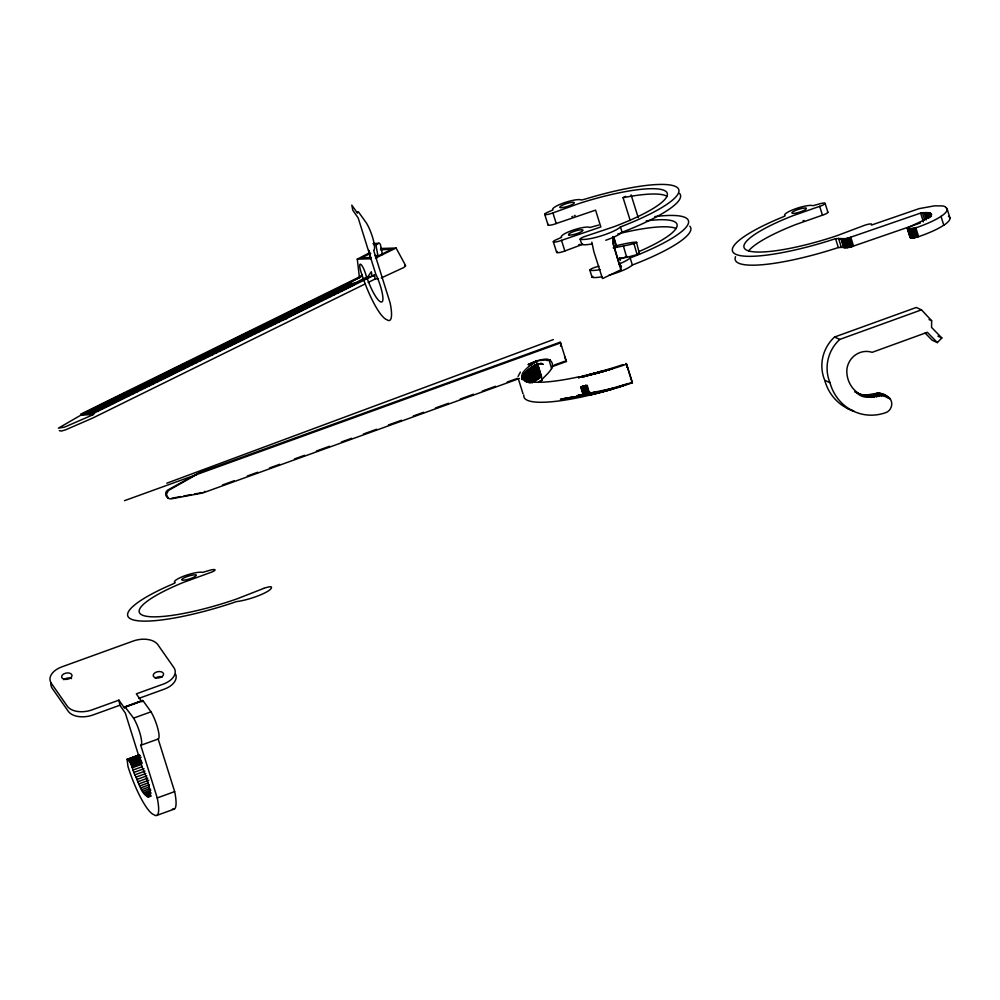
<?xml version="1.0" encoding="UTF-8"?>
<svg xmlns="http://www.w3.org/2000/svg" width="1000" height="1000" viewBox="0 0 1000 1000"><rect width="100%" height="100%" fill="white"/><g stroke="black" fill="none" stroke-linecap="round" stroke-linejoin="round"><path stroke-width="1.5" d="M523.475 379.425L522.112 379.575M591.838 242.113L593.825 251.5L602.413 278.387M612.825 236.55L612.812 243L620.862 269.8L621.337 265.8M620.05 263.15L619.763 265.738L613.538 244.387L614.125 239.213L616.188 246.287M142.4 700.55L124.987 706.85L124.525 708.162L118.925 700.15L92.037 709.875A19.238 11.6 -10.5 0 1 67.312 706.2L51.312 683.288A19.238 11.6 -10.5 0 1 61.962 666.825L133.162 641.062A19.238 11.6 -10.5 0 1 157.887 644.737L173.888 667.65A19.238 11.6 -10.5 0 1 163.238 684.125L136.337 693.85L141.938 701.862L142.988 700.638L150.988 711.825A16.45 3.462 70.1 0 1 157.787 728.5A16.45 3.462 70.1 0 1 158.162 739.025L174.65 791.625A37.538 7.9 70.1 0 1 172.413 809.038M827.887 212.237L825.113 203.388A6.05 1.2 -17.4 0 0 819 204.037L813 205.7A15.15 3 -17.4 0 0 795.1 208.925A15.15 3 -17.4 0 0 785.15 215.775L782.938 216.938A96.287 19.038 -17.4 0 0 735.85 254.312A96.287 19.038 -17.4 0 0 832.625 239.638C838.5 236.975 844.9 240.45 850.763 237.175L920.625 213.075C958.612 210.613 882.4 234.35 916.625 227.537M59.35 430.637L61.4 431.062L65.625 429.825L92.55 418.125L365.363 283.825M382.5 254.675L380.337 244.1L379.075 243.225L376.575 244.45L376.125 246.175L377.9 255.487L377.1 257.875M524.65 380.887L523.812 378L522.5 378.212M518.075 376.475L520.363 372.088M138.875 754.987L127.1 759.3L127.963 766.475A44.938 9.463 70.1 0 0 140.738 797.775A46.625 9.812 70.1 0 0 153.912 814.7A37.538 7.9 70.1 0 0 157.238 797.925L140.75 745.312A16.45 3.462 70.1 0 0 140.375 734.8A16.45 3.462 70.1 0 0 133.575 718.125L124.987 706.85M99.9 408.612L92.325 409.038L91.225 411.125L98.8 410.7L99.9 408.612L101.337 409.45M103.825 406.675L96.237 407.113L95.15 409.2L102.725 408.762L103.825 406.675L105.262 407.512M106.938 403.387L108.038 401.3L115.1 401.125M110.862 401.463L111.95 399.375L119.537 398.938L111.438 399.625M126.575 393.725L127.662 391.637L135.25 391.213L136.688 392.038M135.25 391.213L134.15 393.288L131.125 393.462M142.287 385.988L143.387 383.9L150.963 383.475L152.4 384.312L149.375 384.475M146.2 384.062L147.3 381.975L154.887 381.538L156.325 382.375M166.675 375.737L159.1 376.163L158 378.25L165.575 377.825L166.675 375.737L168.1 376.575M161.925 376.325L163.012 374.237L170.6 373.8L172.037 374.637M177.638 368.587L178.725 366.5L186.312 366.075L187.75 366.912M193.35 360.85L194.438 358.762L202.025 358.338L203.463 359.175M197.262 358.925L198.363 356.838L205.95 356.4L207.387 357.238L202.838 357.5M202.025 358.338L200.925 360.425L197.9 360.588M204.85 358.488L205.95 356.4M209.062 353.113L210.162 351.025L217.738 350.6L219.163 351.45M221.663 348.675L214.075 349.1L212.975 351.188L220.562 350.75L221.663 348.675L223.1 349.5M217.738 350.6L216.637 352.688L205.725 353.212L205.125 355.05M228.7 343.45L229.788 341.362L237.375 340.938L238.812 341.775M237.375 340.938L236.275 343.025L225.362 343.55L224.75 345.387M244.412 335.712L245.5 333.625L253.088 333.2L254.525 334.038M253.088 333.2L251.988 335.288L248.962 335.462M260.125 327.975L261.212 325.9L268.8 325.462L270.225 326.312L267.188 326.475M264.037 326.05L265.138 323.963L272.725 323.537L274.163 324.375L271.125 324.538M267.7 327.55L268.8 325.462M271.625 325.625L272.725 323.537M279.762 318.312L280.85 316.225L288.438 315.8L289.875 316.637M295.475 310.575L296.562 308.488L304.15 308.062L305.587 308.9M311.188 302.85L312.275 300.763L319.862 300.325L321.287 301.175L315.225 301.512M320.675 299.488L325.225 299.237L323.787 298.4L316.2 298.825L315.1 300.912L321.175 300.575M319.862 300.325L318.762 302.413L315.738 302.587M322.688 300.487L323.787 298.4M340.938 291.5L339.5 290.663L331.912 291.087L330.812 293.175L336.887 292.838M338.4 292.75L339.5 290.663M346.538 285.438L347.113 283.612L359.425 277.55L362.362 275.025M372.863 276.15L372.025 276.188L371.325 271.75L368.1 276.45L354.7 283.175L354.113 285.012L343.2 285.538L342.587 287.387M378.5 278.612L375.163 279L374.475 275.05L93.912 413.162L93.5 414.438L91.675 415.337L64.75 427.038L58.388 428.175L80.862 415.163L81.275 413.888L361.838 275.763M80.862 415.163L82.662 415.05L83.062 413.775L360.838 277.038M364.325 279.275L92.137 413.263L91.725 414.538L93.5 414.438M92.025 412.488L84.45 412.912L83.362 415L90.938 414.562L92.025 412.488L93.475 413.312L90.438 413.488M87.287 413.062L88.4 410.975L95.975 410.538L97.4 411.388M95.975 410.538L94.862 412.638L83.963 413.15M107.737 404.75L100.162 405.175L99.075 407.262L106.65 406.825L107.737 404.75L109.188 405.588M103 405.325L104.113 403.237L111.688 402.8L113.112 403.65M115.388 397.675L123.45 397.013L115.875 397.438L114.787 399.525L122.375 399.087M118.713 397.587L119.8 395.513L127.375 395.087L128.825 395.913M122.638 395.662L123.75 393.562L131.325 393.137L132.75 393.988M130.5 391.788L131.588 389.712L139.175 389.275L140.612 390.112M131.325 393.137L130.213 395.238L119.312 395.75M134.425 389.862L135.512 387.775L143.088 387.35L144.537 388.188M138.35 387.925L139.462 385.838L147.037 385.4L148.463 386.25L143.912 386.5M139.175 389.275L138.088 391.362L135.05 391.525M142 389.425L143.088 387.35M145.925 387.5L147.037 385.4M150.137 382.125L151.225 380.037L158.8 379.613L160.25 380.45M162.75 377.663L155.175 378.1L154.062 380.188L161.637 379.762L162.75 377.663L164.175 378.512M158.8 379.613L157.713 381.688L146.788 382.225M165.85 374.387L166.938 372.312L174.513 371.875L173.438 373.963L162.5 374.487M169.775 372.463L170.863 370.375L178.438 369.95L170.375 370.613M182.387 368L174.812 368.438L173.688 370.525L181.275 370.1L182.387 368L183.812 368.85M181.562 366.65L182.65 364.575L190.225 364.137L191.675 364.975M185.487 364.725L186.575 362.638L194.15 362.212L195.6 363.05M189.412 362.788L190.525 360.7L198.1 360.262L199.525 361.112M190.225 364.137L189.15 366.225L178.212 366.75M194.15 362.212L193.062 364.288L190.037 364.462M198.1 360.262L196.988 362.362L193.95 362.537M201.2 356.987L202.288 354.9L209.862 354.475L211.312 355.312L208.275 355.487M208.775 356.55L209.862 354.475M225.575 346.737L218 347.175L216.912 349.25L224.488 348.825L225.575 346.737L227.025 347.575M220.837 347.325L221.925 345.238L229.5 344.812L230.938 345.65M241.287 339L233.713 339.438L232.625 341.512L240.212 341.087L241.287 339L242.738 339.837M236.55 339.588L237.638 337.5L245.212 337.075L246.663 337.912M240.475 337.65L241.588 335.562L249.163 335.125L250.588 335.975M248.337 333.775L249.425 331.7L257.013 331.262L258.45 332.1M249.163 335.125L248.05 337.225L237.15 337.738M252.262 331.85L253.35 329.775L260.925 329.338L262.375 330.175M261.75 328.5L266.3 328.237L264.875 327.4L257.3 327.825L256.188 329.925L262.25 329.575M257.013 331.262L255.925 333.35L252.887 333.525M260.925 329.338L259.837 331.425L256.812 331.587M263.762 329.487L264.875 327.4M267.975 324.113L269.062 322.038L276.637 321.6L278.087 322.438M280.562 319.675L272.987 320.1L271.9 322.188L279.475 321.75L280.562 319.675L282 320.513M284.513 317.725L276.938 318.163L275.812 320.25L283.4 319.825L284.513 317.725L285.938 318.575M275.55 323.688L276.637 321.6M283.688 316.375L284.775 314.3L292.35 313.863L293.8 314.7M287.613 314.45L288.7 312.362L296.275 311.938L297.725 312.775M300.225 309.988L292.65 310.425L291.525 312.512L299.113 312.087L300.225 309.988L301.65 310.837M296.275 311.938L295.188 314.012L284.288 314.538M299.4 308.637L300.487 306.562L308.062 306.137L309.513 306.962M303.325 306.712L304.413 304.637L311.988 304.2L313.438 305.038M307.25 304.788L308.363 302.688L315.938 302.262L317.362 303.1M311.988 304.2L310.9 306.288L300 306.8M315.938 302.262L314.825 304.35L311.788 304.525M326.112 297.475L329.15 297.3L327.7 296.462L320.125 296.9L319.037 298.975L325.1 298.637M322.962 297.05L324.05 294.962L331.625 294.538L333.062 295.375M326.875 295.113L328 293.025L335.575 292.587L337 293.438M326.613 298.55L327.7 296.462M330.538 296.613L331.625 294.538M343.413 288.725L335.838 289.163L334.75 291.238L342.325 290.812L343.413 288.725L344.862 289.562M334.462 294.688L335.575 292.587M347.337 286.8L339.762 287.238L338.675 289.312L346.25 288.888L347.337 286.8L348.775 287.638M369.513 258.312L370.288 255.925L369.05 250.4M614.637 246.188C638.625 239.8 649.788 241.475 613.2 247.9M636.525 242.4L639.513 253.975L626.7 257.362L619.475 258.263M606.388 370.613L583.638 376.613L601 371.325A92.3 18.238 -17.4 0 0 623.15 364.562M523.013 377.212L524.513 376.562L522.513 378.15M522.625 377.95L524.125 377.287L522.875 377.475M540.675 363.9L541.263 363.15L539.888 363.762L543.25 364.312L537.45 363.537L535.562 366.012L537.737 372.987M359.425 277.413L357.275 259.15L369.5 252.8M523.862 395.087A96.088 19 -17.4 0 0 617.987 387.475L632.413 382.825L626.587 364.225L623.675 365.213A96.263 19.025 -17.4 0 1 583.625 376.613L601 371.325M525.575 375.025L524.025 375.662L525.575 375.025L527.688 382.1M524.675 380.8L523.462 376.45L525.025 375.8L526.85 381.838M525.025 375.8L523.462 376.45M589.225 375.25L590.075 374.2L595.5 372.812M526.725 378.212L525.413 374.025L527.013 373.387L530.062 383.162M525.413 374.025L527.9 372.537L530.85 382.413M526.287 374.212L524.675 374.85L526.287 374.212L528.8 382.688M547.562 360.087L549.538 359.738C558.075 366.512 545.975 374.55 541.775 379.775L541.462 377.188L539.05 377.175L539.812 377.238L536.125 365.662L537.812 364.688L541.538 376.575L538.55 378.65A93.038 18.4 -17.4 0 0 533.413 382.337M538.4 378.162L536.125 379.137L536.975 379.162L533.488 368L532.638 367.975L534.575 365.913L538.188 378.338L536.625 378.8M531.25 381.163L528.2 371.4L529.55 369.963L532.775 381.65L534.362 381.112L530.975 369.875L530.05 369.888L531.312 368.938L532.212 368.95L535.7 380.112L533.538 381.05L534.462 381.037L530.975 369.875M533.987 380.712L530.5 369.55L531.938 368.062L535.7 380.112L534.8 380.1M584.712 375.5L578.55 377.512L590.075 374.2M925.113 333L932.125 340.213L937.35 342.6L941.838 337.962L931.562 327.413L931.65 320.75L921.5 309.85L916.275 307.462L834.562 337.025A37.538 35.938 -65.4 0 0 824.75 380.3A46.625 44.638 -65.4 0 0 847.513 408.462L852.738 410.85A44.938 43.025 -65.4 0 0 885.812 412.6C891.538 410.725 893.775 402.65 889.6 398.212C880.375 391.037 866.9 402.95 857.05 392.975C866.988 399.2 878.263 388.375 887.525 396.538M630.562 378.013L630.775 378.775M530.225 382.062C523.95 366.112 530.438 370.138 532.188 382.95M527.9 372.537L526.25 373.162M910.6 236.475C909.287 239.913 917.562 236.863 919.4 236.4A39.137 7.738 -17.4 0 0 943.675 225.25M583.413 386.1C587.537 392.788 582.362 394.688 581.638 386.5M532.775 381.65L534.362 381.112L530.825 370L529.288 370.487M528.2 371.4L529.888 370.775L533.375 381.938L531.688 382.562M540.95 377.125L541.25 375.675M536.587 379.35L535.237 379.762L536.587 379.35L536.138 377.912L536.788 379.288L533.138 367.638L534.05 367L534.888 367.05L538.188 378.338M532.212 368.95L530.5 369.55M626.625 367.175L627.212 366.7L627.525 367.525M204.237 491.8L204.875 491.35M534.888 367.05L533.138 367.638M538.275 377.762L539.6 377.375L535.562 366.012C537.875 366.012 532.888 366.975 535.413 366.413M538.275 382.413L542.288 379.825L538.375 382.287M539.612 376.825L541.362 376.262L540.625 376.175M549.538 359.738L536.7 360.7L535.962 361.163L537.288 363.825L531.712 367.362A93.012 19.825 -17.6 0 0 522.325 377.663M560.413 345.838L561.45 346.225L560.163 342.2L199.05 472.75L167.638 490.15C163.562 492.863 166.363 499.425 171.075 498.875L202.662 493L519.475 378.475M576.375 396.637L578.812 395.15M582.463 392.925L584.9 391.438L583.15 385.85M196.825 474.4L168.412 490.513L166.388 494.438L168.225 498.075M630.237 220.538L623.075 197.712L625.6 196.287M586.188 385.475L587.925 391.05L586.15 391.463L584.4 385.875M370.825 253.312L361.312 257.975L371.388 257.438M375.7 257.188L392.013 249.188L380.487 249.812M205.725 353.212L213.812 352.525L215.238 353.375M225.362 343.55L233.45 342.863L234.875 343.713M343.2 285.538L351.287 284.862L352.713 285.7M82.662 415.05L86.85 412.987M121.825 395.775L153.988 379.938M183.363 365.475L216.925 348.95M240.712 337.25L243.5 335.875M246.3 334.5L279.875 317.975M299.45 308.337L323.225 296.625M330.225 293.188L342.812 286.988M111.688 402.8L110.575 404.9L99.675 405.412M127.375 395.087L126.287 397.163L120.225 397.512M150.963 383.475L149.863 385.562L138.95 386.087M154.887 381.538L153.787 383.625L142.875 384.15M170.6 373.8L169.5 375.887L158.588 376.425M186.312 366.075L185.212 368.162L179.15 368.5M213.812 352.525L212.7 354.625L201.8 355.138M229.5 344.812L228.412 346.887L217.512 347.413M233.45 342.863L232.338 344.963L221.438 345.475M245.212 337.075L244.125 339.15L238.062 339.5M288.438 315.8L287.337 317.887L276.425 318.412M292.35 313.863L291.262 315.95L280.338 316.475M304.15 308.062L303.05 310.15L296.988 310.487M308.062 306.137L306.988 308.212L296.05 308.75M351.287 284.862L350.175 286.95L339.275 287.475M367.125 277.9L374.475 275.05M284.75 319.525L287.55 318.15M368.162 282.45L375.163 279M583.387 392.088L584.125 391.725M602.712 278.512L620.862 269.8M592.962 393.462L596.287 391.9L601.15 391.575L614.875 387.612M588.913 390.825L584.125 392.962L589.875 392M522.163 379.35L523.612 378.688L522.3 378.9M580.15 239.2A22.338 4.412 -17.4 0 0 600.588 236.062A22.338 4.412 -17.4 0 0 620.438 226.938L623.188 225.875A96.287 19.038 -17.4 0 0 676.825 187.213A96.287 19.038 -17.4 0 0 584.338 199.338L581.287 200.025A15.15 3 -17.4 0 0 564.025 202.825A15.15 3 -17.4 0 0 552.987 209.862L548.025 212.1A6.05 1.2 -17.4 0 0 545.225 214.6A6.05 1.2 -17.4 0 0 552.913 212.9L579.612 203.312A84.188 16.637 -17.4 0 1 665.525 191.137A84.188 16.637 -17.4 0 1 613.925 226.75L584.788 236.488A6.188 1.225 -17.4 0 0 580.15 239.2L581.812 244.513A22.338 4.412 -17.4 0 0 592.087 243.912M548.362 224.325A6.05 1.2 -17.4 0 0 549.888 225.212A6.05 1.2 -17.4 0 0 556.237 223.525L595.575 210.138L600.85 226.962L561.512 240.35A6.05 1.2 -17.4 0 1 553.837 242.05A6.05 1.2 -17.4 0 1 556.625 239.55L561.6 237.325A15.15 3 -17.4 0 1 572.638 230.287A15.15 3 -17.4 0 1 589.888 227.488L598.725 225.062M557.35 251.5A6.05 1.2 -17.4 0 0 558.175 252.7A6.05 1.2 -17.4 0 0 564.85 250.987L581.562 244.737M522.362 378.65L523.787 378.088M605.737 240.25A22.338 4.412 -17.4 0 0 622.1 232.25L624.85 231.188A96.287 19.038 -17.4 0 0 679.55 193.438M618.787 264.1A22.338 4.412 -17.4 0 0 630.15 257.938L632.9 256.875A96.287 19.038 -17.4 0 0 654.812 216.588M609.025 275.15A22.338 4.412 -17.4 0 0 632.375 265.025L635.125 263.962A96.287 19.038 -17.4 0 0 689.825 226.213M166.775 483.212L553.325 339.588M618.825 259.538L623.638 257.75A84.188 16.637 -17.4 0 0 627.175 256.4M124.513 500.662L560.575 342.9L566.413 361.512L551.75 366.812M222.488 484.988L234.237 480.737M247.45 475.962L257.725 472.25M269.462 468L279.738 464.288M294.425 458.975L304.7 455.262M316.438 451.025L329.65 446.25M341.4 442L351.675 438.288M363.413 434.038L376.625 429.263M388.375 425.012L401.587 420.238M413.325 416L423.6 412.287M435.35 408.038L448.562 403.263M460.3 399.012L473.512 394.237M482.325 391.062L495.525 386.275M507.275 382.038L517.55 378.325M554.25 365.05L564.525 361.337M834.562 337.025L839.788 339.412L921.5 309.85M127.275 759.188C132.088 762.438 132.3 769.95 134.787 774.837C138.4 780.65 141.488 797.375 149.713 796.2A19.725 4.15 70.1 0 0 142.912 769.2L125.325 713.037L119.875 705.238L92.975 714.963A19.238 11.6 -10.5 0 1 68.263 711.287L52.25 688.375A19.238 11.6 -10.5 0 1 50.987 683.112M138.7 698.425L164.175 689.2A19.238 11.6 -10.5 0 0 175.712 674.388M124.775 707.05L142.662 700.512M124.625 707.4L142.988 700.638M133.575 718.125L150.988 711.825M140.75 745.312L158.162 739.025M126.975 759.513L139.3 755.025M127.95 759.388L139.562 755.188M128.325 759.287L137.037 756.137M128.238 759.625L139.85 755.425M128.55 759.963L140.15 755.763M128.875 760.375L139.025 756.7M129.213 760.875L139.362 757.2M129.562 761.438L141.175 757.237M129.925 762.075L140.087 758.4M130.287 762.763L140.45 759.1M130.662 763.512L140.812 759.837M131.025 764.3L141.175 760.625M131.375 765.125L141.525 761.45M131.713 765.987L141.875 762.312M132.037 766.85L142.2 763.175M132.35 767.725L141.05 764.575M133.088 770.013L141.788 766.862M133.912 772.425L144.062 768.75M134.787 774.837L144.95 771.162M135.712 777.212L145.863 773.538M136.662 779.538L146.825 775.863M137.65 781.787L147.8 778.125M138.65 783.95L148.8 780.275M139.65 786L148.363 782.85M140.662 787.925L149.362 784.775M141.662 789.7L148.912 787.075M142.637 791.312L149.887 788.688M143.588 792.75L150.85 790.125M144.512 793.988L150.312 791.888M145.387 795.037L151.188 792.938M146.213 795.875L150.562 794.3M146.975 796.488L149.875 795.438M147.675 796.888L150.575 795.837M148.3 797.05L151.2 796M157.238 797.925L174.65 791.625M156.788 815.413L174.2 809.112M735.537 256.675A96.287 19.038 -17.4 0 0 835.4 248.5C841.275 245.825 847.675 249.312 853.538 246.038L920.487 222.938M625.9 363.625L626.512 364.162M631.725 382.225C621.3 387.337 602.8 390.25 588.888 393.375L586.575 386.025L581.1 387.275L583.325 394.387L577.95 395.487M527.175 372.3L529.888 370.775M825.113 203.388A6.05 1.2 -17.4 0 1 819.675 206.337L792.738 215.775A84.188 16.637 -17.4 0 0 746.975 250.287A84.188 16.637 -17.4 0 0 836.6 235.825L864.438 225.362A6.188 1.225 -17.4 0 1 871.4 223.95A22.338 4.412 -17.4 0 1 871.462 225.062L919.1 208.637L934.513 205.837L942.875 205.938A40.637 8.037 -17.4 0 1 945.8 207.413M827.5 211.975A6.05 1.2 -17.4 0 1 822.45 215.188L795.512 224.638A84.188 16.637 -17.4 0 0 748.675 250.812M375.475 258.125L396.037 248.025L380.625 248.5M531.75 368.6L533.3 368.125M618 387.488L623.65 385.312L617.825 386.925M381.337 277.925L403.663 267.575L405.662 265.95L404.637 265.325M598.888 266.188L594.513 267.488A6.188 1.225 -17.4 0 0 589.862 270.2L592.087 277.288A22.338 4.412 -17.4 0 0 602.362 276.688M538.05 377.825L538.9 377.575M604.438 371.125L594.9 373.775M536.125 365.662L537.875 365.1L536.775 363.775M600.688 372.088L612.15 368.762L578.55 377.512M617.85 387.013L623.675 385.4M617.9 387.175C606.812 391.875 548.325 401.538 562.638 398.713L564.587 398.575M595.037 373.575L583.938 376.3M601.562 371.875L578.475 377.575L583.888 376.362M525.763 373.625L527.013 373.387L527.837 377.337L526.625 373.425L525.925 373.475M529.625 370.2L530.875 369.95M623.075 197.712L625.363 197.262A84.188 16.637 -17.4 0 1 667.188 196.45M583.612 395.3L594.587 392.413M532.038 368.387L533.1 368.188M171.8 498.237L180.825 496.562M183.837 496L191.35 494.6M194.363 494.038L201.887 492.65M638.312 253.45L639.788 253.588M536.7 360.7C513.45 371.575 543.462 355.812 548.913 359.787L551.663 368.6M579.575 396.188L564.888 398.338L567.875 397.95M548.35 360.262L550.312 360.125L546.9 359.95L547.125 360.675M374.85 255.662L377.9 255.487M373.013 243.562L379.075 243.225M373.537 244.625L376.575 244.45M371.25 258.75L357.275 259.15M347.113 283.612L354.7 283.175M335.35 289.4L342.938 288.975M331.4 291.35L338.988 290.912M327.488 293.275L335.062 292.838M323.562 295.2L332.938 294.775M319.637 297.137L329.025 296.7M315.688 299.075L323.275 298.65M311.775 301.012L319.35 300.575M307.85 302.938L315.425 302.512M312.812 303.363L308.363 302.688M303.925 304.875L311.512 304.438M292.137 310.675L299.713 310.25M288.212 312.6L295.788 312.175M272.5 320.337L280.075 319.913M268.575 322.275L276.163 321.838M264.625 324.212L274.037 323.775M260.712 326.15L270.113 325.7M256.788 328.075L266.188 327.638M252.862 330.012L260.45 329.575M248.938 331.938L256.525 331.512M253.9 332.362L249.425 331.7M244.988 333.888L252.575 333.45M241.075 335.812L248.65 335.375M233.225 339.675L240.812 339.237M229.275 341.613L236.863 341.188M213.562 349.35L221.15 348.925M209.65 351.287L217.225 350.85M197.85 357.088L207.262 356.637M193.938 359.012L201.513 358.587M190.012 360.95L197.587 360.513M194.975 361.362L190.525 360.7M186.088 362.875L193.675 362.45M182.162 364.812L189.75 364.375M174.3 368.688L181.875 368.25M166.45 372.55L177.35 372.025M154.662 378.35L162.237 377.912M150.738 380.275L158.325 379.85M135.025 388.013L142.613 387.587M131.1 389.95L138.688 389.513M127.163 391.887L134.738 391.463M123.238 393.825L130.812 393.387M107.525 401.55L118.438 401.025M103.6 403.488L114.513 402.962M95.725 407.362L103.312 406.925M91.812 409.288L99.388 408.862M87.888 411.225L95.463 410.788M81.275 413.888L83.062 413.775M92.137 413.263L93.912 413.162M532.388 381.975L533.375 381.938M537.675 364.188L541.163 376.375M532.638 367.975L533.488 368M536.125 379.137L536.975 379.162M537.55 378.162L538.375 378.212M539.05 377.175L539.812 377.238M537.137 365.012L537.525 364.825M583.538 395.087L584.312 395.288M929.038 319.55L931.65 320.75M937.925 336.175L941.838 337.962M879.812 393.225L888.275 397.013M888.975 397.575L881.513 393.75M878.925 393.113L884.15 395.5M878.025 393.088L883.25 395.475M889.6 398.212L884.375 395.825L884.938 396.525M877.125 393.162L882.35 395.55M886.25 397.125L890.163 398.913M876.25 393.325L881.462 395.712M873.988 394.062L879.212 396.438M871.55 394.613L876.775 397M869.087 394.938L874.312 397.325M866.625 395.025L871.838 397.4M864.163 394.862L869.375 397.25M861.725 394.462L866.95 396.85M855.375 391.8L862.275 395.363M854.85 391.9L864.575 396.225M824.75 380.3L829.975 382.675A46.625 44.638 -65.4 0 0 852.738 410.85M560.575 342.9L560.163 342.2M566.413 361.512L564.55 356.575M316.2 298.825L317.65 299.662M304.413 304.637L305.85 305.462M300.487 306.562L301.925 307.4M253.35 329.775L254.788 330.6M245.5 333.625L246.95 334.462M198.363 356.838L199.812 357.675M194.438 358.762L195.888 359.6M186.575 362.638L188.012 363.475M182.65 364.575L184.088 365.412M135.512 387.775L136.95 388.612M131.588 389.712L133.038 390.538M127.662 391.637L129.113 392.475M312.275 300.763L313.7 301.6M257.3 327.825L258.725 328.675M241.588 335.562L243.012 336.4M139.462 385.838L140.887 386.675M123.75 393.562L125.175 394.412M857.987 392.987C850.35 387.788 846.15 378.312 846.912 369.162A19.725 18.875 -65.4 0 1 872.15 352.337L927.337 332.3L937.35 342.6M396 247.862L405.462 265.287M613.763 236.788L616.7 246.737M947.188 209.075L949.963 217.925M943.787 225.225L941 216.375A39.137 7.738 -17.4 0 1 916.663 227.562M930.537 213.275L931.462 216.225M929.912 212.95L930.837 215.912M929.1 212.712L930.487 217.138M928.088 212.537L929.475 216.962M926.9 212.438L928.75 218.35M925.537 212.425L927.387 218.325M924.013 212.488L926.325 219.862M922.35 212.625L924.663 220.012M920.625 213.075L923.4 221.938M915.837 227.8L918.612 236.663M915.025 228.05L917.8 236.9M914.225 228.275L917 237.138M913.425 228.487L916.2 237.338M912.638 228.663L915.413 237.525M911.875 228.825L914.65 237.675M911.15 228.95L913.925 237.8M910.475 229.05L913.25 237.9M909.837 229.112L912.613 237.975M909.262 229.15L912.038 238.012M908.737 229.15L911.513 238.012M908.288 229.125L911.062 237.987M907.913 229.075L910.688 237.925M907.613 228.988L910.387 237.838M907.225 228.35L910.163 237.725M850.763 237.175L853.538 246.038M849.688 237.525L852.463 246.388M848.587 237.862L851.363 246.713M847.5 238.15L850.275 247M846.438 238.4L849.212 247.25M845.413 238.6L848.2 247.463M844.463 238.75L847.237 247.613M844.325 238.762L847.1 247.625M844.013 238.812L846.787 247.675M842.812 238.9L845.588 247.75M842.15 238.888L844.925 247.738M841.6 238.825L844.375 247.675M841.2 238.7L843.975 247.562M840.925 238.525L843.7 247.387M838.512 238.3L841.287 247.162M835.55 238.688L838.325 247.537M819.675 206.337L822.45 215.188M631.1 194.875L638.25 217.712M620.438 226.938L622.1 232.25M630.15 257.938L632.375 265.025M626.263 363.5L632.35 382.775M552.913 212.9L556.237 223.525M561.512 240.35L564.85 250.987M544.725 214.375L548.062 225M553.337 241.825L556.663 252.463M587.163 385.25L588.475 389.438M585.875 385.225L587.625 390.812M585.55 385.312L587.288 390.887M582.825 385.925L584.562 391.512M580.675 386.7L582.425 392.287M537.575 366.413L540.188 374.775M534.487 368.4L535.8 372.587M533.513 370.775L534.812 374.963M530.487 371.275L531.8 375.462M529.75 370.887L533.237 382.05M526.925 373.488L529.538 381.863M526.688 374.562L528.862 381.538M524.513 376.562L526.25 382.15M524.125 377.287L524.95 380.175M518.7 379.988L523.025 393.837M633.962 243.775L637.225 254.963M623.45 246.188L626.7 257.362M619.487 257.625L620.312 260.462M118.925 700.15L119.875 705.238M627.6 383.625A92.275 18.238 -17.4 0 1 606.825 389.925M605.45 390.3A92.275 18.238 -17.4 0 1 602.7 391.05M601.337 391.413A92.275 18.238 -17.4 0 1 586.587 395.025M580.15 396.4A92.275 18.238 -17.4 0 1 576.388 397.15M523.925 374A93.088 18.4 -17.4 0 1 531.613 367.175M579.475 376.688A92.075 18.2 -17.4 0 1 529.275 366.2M522.9 376.538A93.012 20.638 -17.8 0 1 533.812 365.5M527.75 371.838A93.212 22.637 -19.1 0 1 534.763 365.525M594.7 392.262A96.363 20.325 -15.2 0 1 578.138 395.337M583.713 395.2A96.25 20.087 -16.1 0 1 568.013 397.863M572.725 397.825A92.088 18.212 -17.4 0 1 570.325 398.237M533.737 381.7A93.062 15.462 -16.6 0 1 539.062 378.4M853.787 410.962A44.938 43.025 -65.4 0 1 847.513 408.462M829.975 382.675A37.538 35.938 -65.4 0 1 839.788 339.412M945.638 207.463A48.5 9.588 -17.4 0 1 941.112 216.35M803.975 220.463A7.575 1.5 -17.4 0 1 803.088 220.775M949.412 217.05A48.5 9.588 -17.4 0 1 943.888 225.212M948.413 216.325A48.5 9.588 -17.4 0 1 948.975 216.663M592.087 277.288A6.188 1.225 -17.4 0 1 592.837 276.363M600.15 269.6A22.338 4.412 -17.4 0 1 589.862 270.2M617.913 233.925A84.188 16.637 -17.4 0 1 676.213 228.538M579.6 244.45A7.575 1.5 -17.4 0 1 578.688 244.725M575.138 215.375A7.575 1.5 -17.4 0 1 574.412 215.712M572.775 216.375A7.575 1.5 -17.4 0 1 571.888 216.688M581.812 244.513A6.188 1.225 -17.4 0 1 582.575 243.6M646.175 220.888A84.188 16.637 -17.4 0 1 638.812 251.637M155.287 678.312A5.263 3.175 -10.5 0 1 162.438 676.925M63.725 679.7A5.263 3.175 -10.5 0 1 71.537 678.6M357.512 212.362L357.413 213.125L351.812 205.113L352.762 210.2L358.212 218.012L375.8 274.175A19.725 4.15 70.1 0 1 382.587 301.163A27.2 5.725 70.1 0 1 365.962 274.975L365.225 272.688A8.888 1.875 70.1 0 0 360.462 264.15A8.888 1.875 70.1 0 0 360.85 271.438A44.938 9.463 70.1 0 0 373.625 302.738A46.625 9.812 70.1 0 0 386.788 319.662A37.538 7.9 70.1 0 0 390.112 302.887L373.638 250.287A16.45 3.462 70.1 0 0 373.263 239.762A16.45 3.462 70.1 0 0 366.463 223.088L358.462 211.9A9.325 1.963 70.1 0 0 357.512 212.362M612.238 389.087L612.225 389.125A95.638 18.9 -17.4 0 1 589.675 395A95.55 18.887 -17.4 0 0 612.238 389.087M531.688 364.4L529.075 366.238L536.462 361.225L531.688 364.4M535.2 365.15L533.85 366.075L537.288 363.825L535.175 365.1M263.938 588.325L236.762 598.95A84.188 16.637 -17.4 0 1 143.763 615.65A84.188 16.637 -17.4 0 1 183.487 582.375L209.988 572.712A6.05 1.2 -17.4 0 0 215.037 569.8A6.05 1.2 -17.4 0 0 208.612 570.638L202.575 572.388A15.15 3 -17.4 0 0 184.1 576.025A15.15 3 -17.4 0 0 175.263 582.675L173.212 583.825A96.287 19.038 -17.4 0 0 132.85 619.763A96.287 19.038 -17.4 0 0 233.538 602.6L236.438 601.613A22.338 4.412 -17.4 0 0 261.05 594.65A22.338 4.412 -17.4 0 0 271.075 586.763A6.188 1.225 -17.4 0 0 263.938 588.325M195.825 575.013L195.538 574.913A7.575 1.5 -17.4 0 0 183.438 578.162A7.575 1.5 -17.4 0 0 187 579.625A7.575 1.5 -17.4 0 0 196.062 575.125L195.825 575.013M560.425 207.55L559.963 207.312A7.575 1.5 -17.4 0 1 569.312 202.8A7.575 1.5 -17.4 0 1 572.463 204.412A7.575 1.5 -17.4 0 1 560.425 207.55M569.038 235.012L568.562 234.775A7.575 1.5 -17.4 0 1 577.925 230.263A7.575 1.5 -17.4 0 1 581.075 231.875A7.575 1.5 -17.4 0 1 569.038 235.012M806.087 208.275L805.863 208.15A7.575 1.5 -17.4 0 0 793.888 211.2A7.575 1.5 -17.4 0 0 796.725 212.925A7.575 1.5 -17.4 0 0 806.275 208.412L806.087 208.275M156.15 677.925A5.263 3.175 -10.5 0 0 163.562 673.913A5.263 3.175 -10.5 0 0 155.425 672.487A5.263 3.175 -10.5 0 0 156.15 677.925M64.588 679.325A5.263 3.175 -10.5 0 0 72 675.3A5.263 3.175 -10.5 0 0 63.85 673.875A5.263 3.175 -10.5 0 0 64.588 679.325"/></g></svg>
